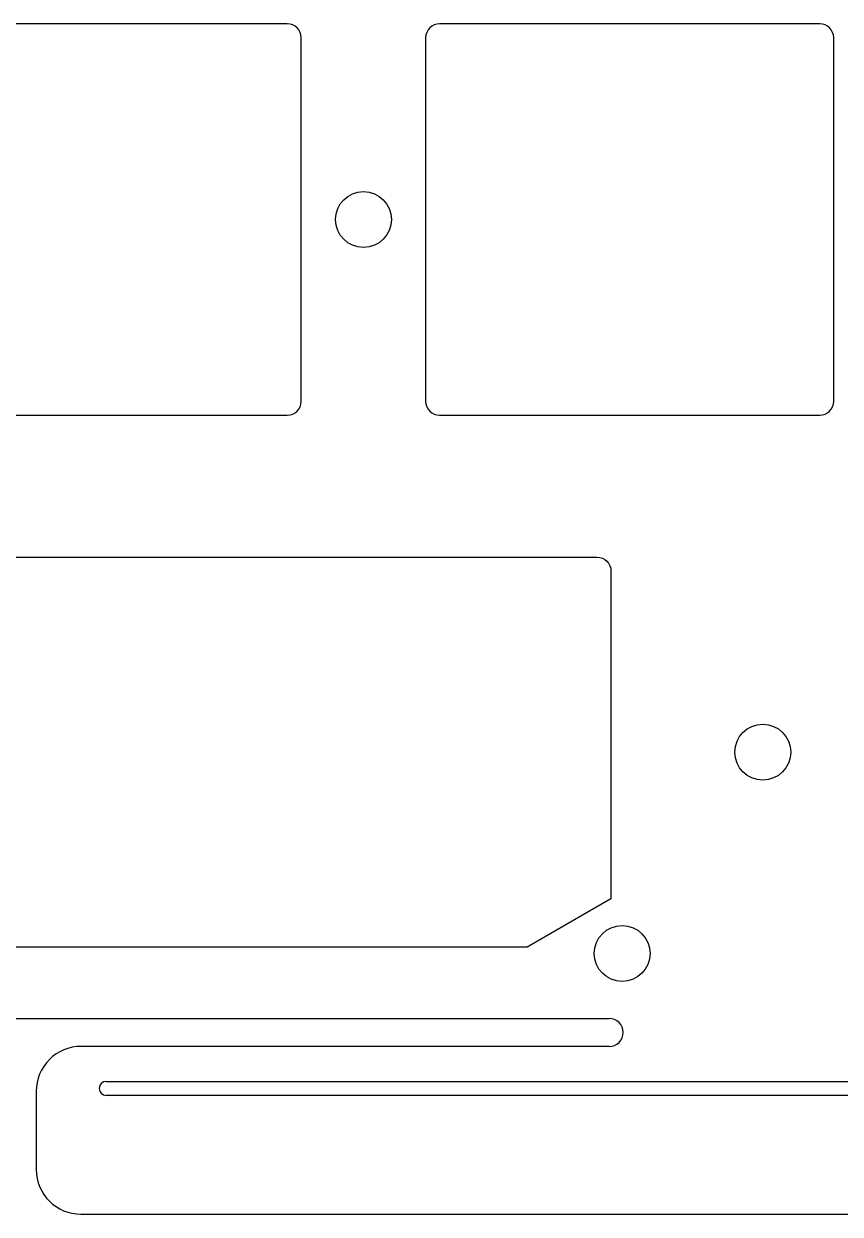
# Model space of a CAD drawing. Header units: millimetres. Extents: x -10 to 276, y -93 to 17.
# Drawn here: x 78.33 to 107.55, y -92.72 to -50.15 of the extents above; entities that cross this region are included whole.
import ezdxf

# ---------------------------------------------------------------- set-up
doc = ezdxf.new("R2010")
doc.units = ezdxf.units.MM
doc.layers.get('0').update_dxf_attribs({"linetype": 'CONTINUOUS'})
doc.layers.add('BLACK', color=7, linetype='CONTINUOUS')

msp = doc.modelspace()

# ---------------------------------------------------------------- linework, layer by layer
msp.add_lwpolyline([(99.34375, -69.725), (99.34375, -81.443), (96.34375, -83.175), (70.34375, -83.175), (67.34375, -81.443), (67.34375, -69.725, -0.414212391), (67.84375, -69.225), (98.84375, -69.225, -0.414213562)], format="xyb", close=True)
for centre in [(104.775, -76.2), (99.74375, -83.4)]:
    msp.add_circle(centre, 1)
at = {"layer": 'BLACK', "linetype": 'Continuous'}
for p, q in [((87.7625, -50.15), (74.1625, -50.15)), ((106.8125, -50.15), (93.2125, -50.15)), ((88.2625, -63.65), (88.2625, -50.65)), ((92.7125, -50.65), (92.7125, -63.65)), ((107.3125, -63.65), (107.3125, -50.65)), ((74.1625, -64.15), (87.7625, -64.15)), ((93.2125, -64.15), (106.8125, -64.15)), ((70.340975, -85.725), (99.2799, -85.725)), ((99.2799, -86.725), (80.379918, -86.725)), ((81.2799, -87.975), (126.2799, -87.975)), ((78.779918, -88.325), (78.779918, -91.132375)), ((126.2799, -88.475), (81.2799, -88.475)), ((80.3799, -92.725), (127.187489, -92.725))]:
    msp.add_line(p, q, dxfattribs=at)
at = {"layer": 'BLACK'}
msp.add_circle((90.4875, -57.15), 1, dxfattribs=at)
for centre, radius, start, end in [((87.7625, -50.65), 0.5, 0, 90), ((93.2125, -50.65), 0.5, 90, 180), ((106.8125, -50.65), 0.5, 0, 90), ((87.7625, -63.65), 0.5, 270, 0), ((93.2125, -63.65), 0.5, 180, 270), ((106.8125, -63.65), 0.5, 270, 0), ((99.2799, -86.225), 0.5, 270, 90), ((80.3799, -88.325), 1.599982, 89.9993554, 180), ((81.2799, -88.225), 0.25, 90, 270), ((80.3799, -91.125), 1.6, 180.2640988, 270)]:
    msp.add_arc(centre, radius, start, end, dxfattribs=at)

doc.saveas('drawing.dxf')
